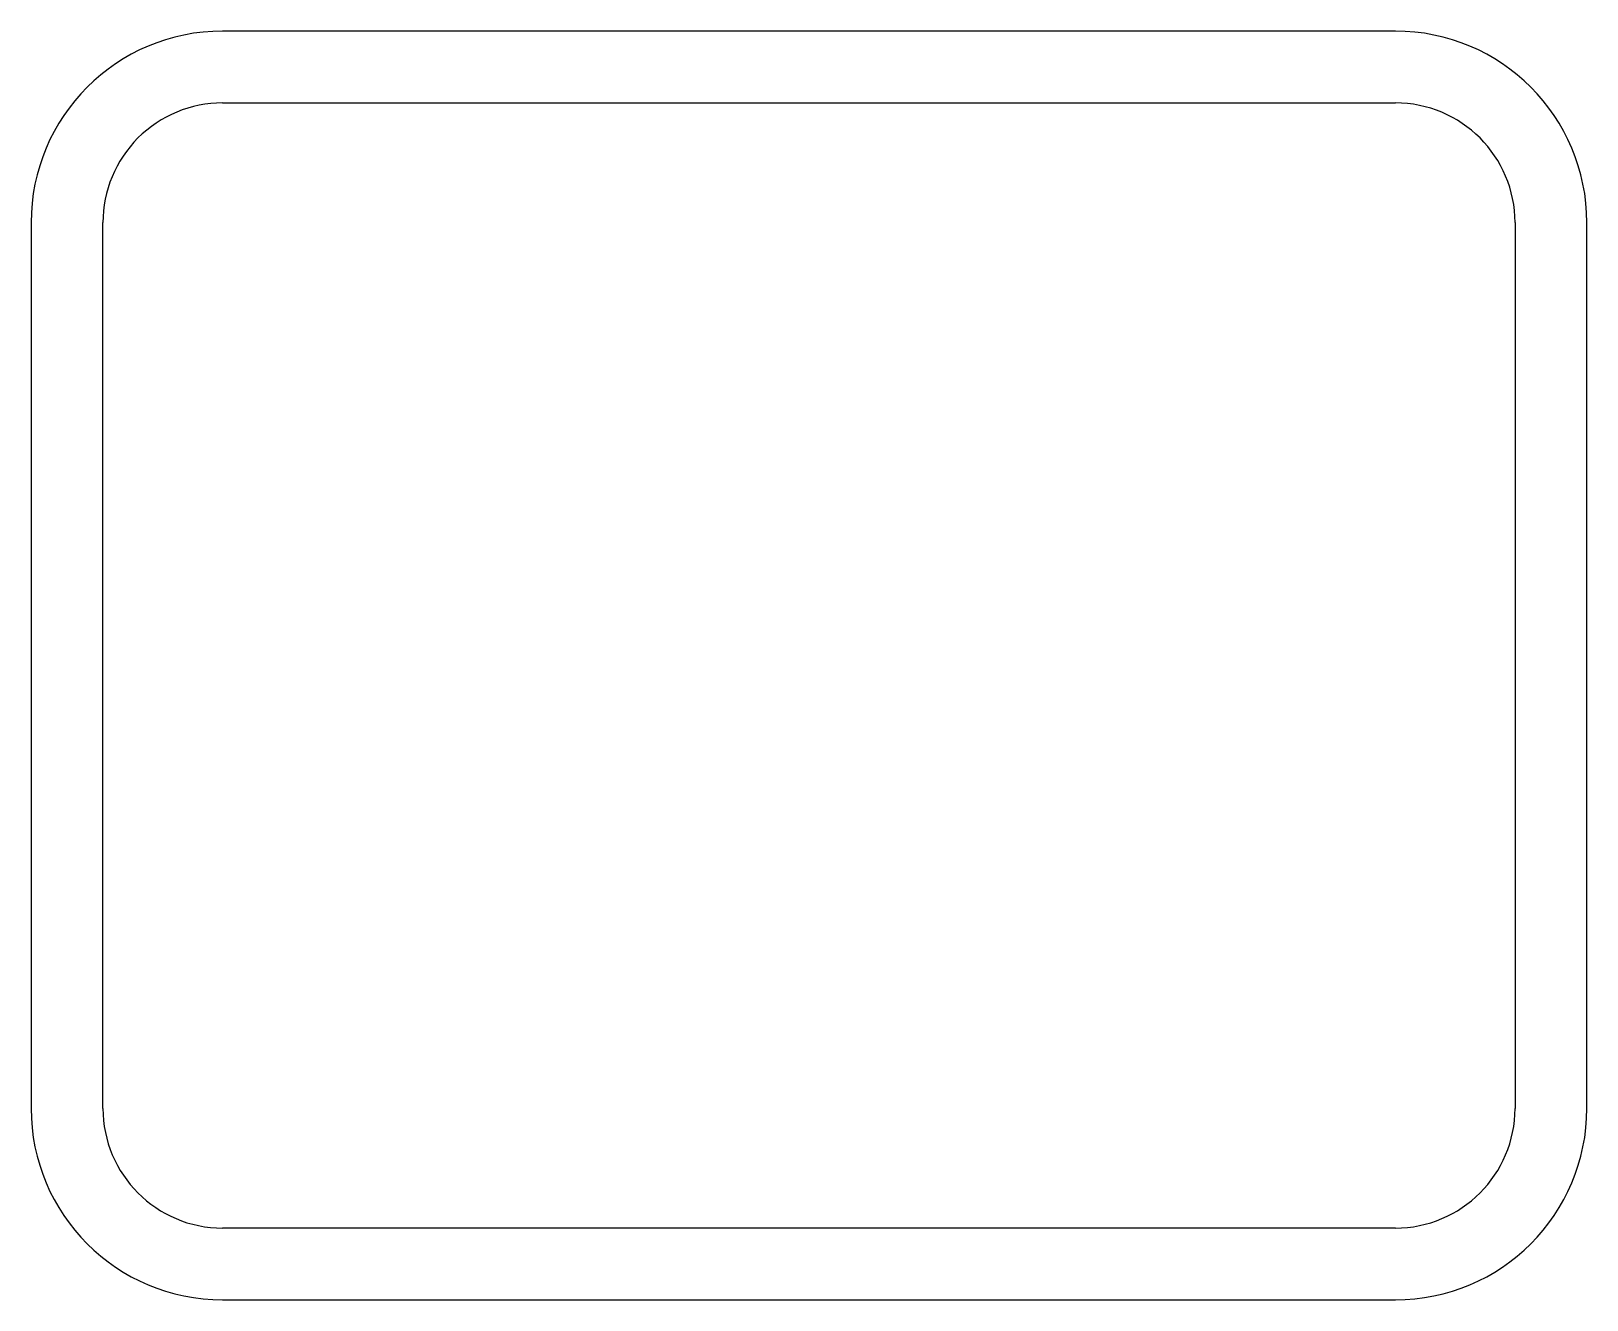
# Model space of a CAD drawing. Extents: x 583.5 to 648.5, y 634.5 to 687.5.
import ezdxf

# ---------------------------------------------------------------- set-up
doc = ezdxf.new("R2010")
doc.units = 0
doc.layers.get('0').update_dxf_attribs({"linetype": 'CONTINUOUS'})

msp = doc.modelspace()

# ---------------------------------------------------------------- linework, layer by layer
for p, q in [((640.461, 687.474), (591.461, 687.474)), ((591.461, 684.474), (640.461, 684.474)), ((583.461, 679.474), (583.461, 642.474)), ((586.461, 642.474), (586.461, 679.474)), ((645.461, 679.474), (645.461, 642.474)), ((648.461, 642.474), (648.461, 679.474)), ((640.461, 637.474), (591.461, 637.474)), ((591.461, 634.474), (640.461, 634.474))]:
    msp.add_line(p, q)
for centre, radius, start, end in [((591.461, 679.474), 8, 90, 180), ((640.461, 679.474), 8, 0, 90), ((591.461, 679.474), 5, 90, 180.00001), ((640.461, 679.474), 5, 0, 90), ((591.461, 642.474), 8, 180, 270), ((591.461, 642.474), 5, 180, 270), ((640.461, 642.474), 8, 270, 0), ((640.461, 642.474), 5, 270, 0)]:
    msp.add_arc(centre, radius, start, end)

doc.saveas('drawing.dxf')
